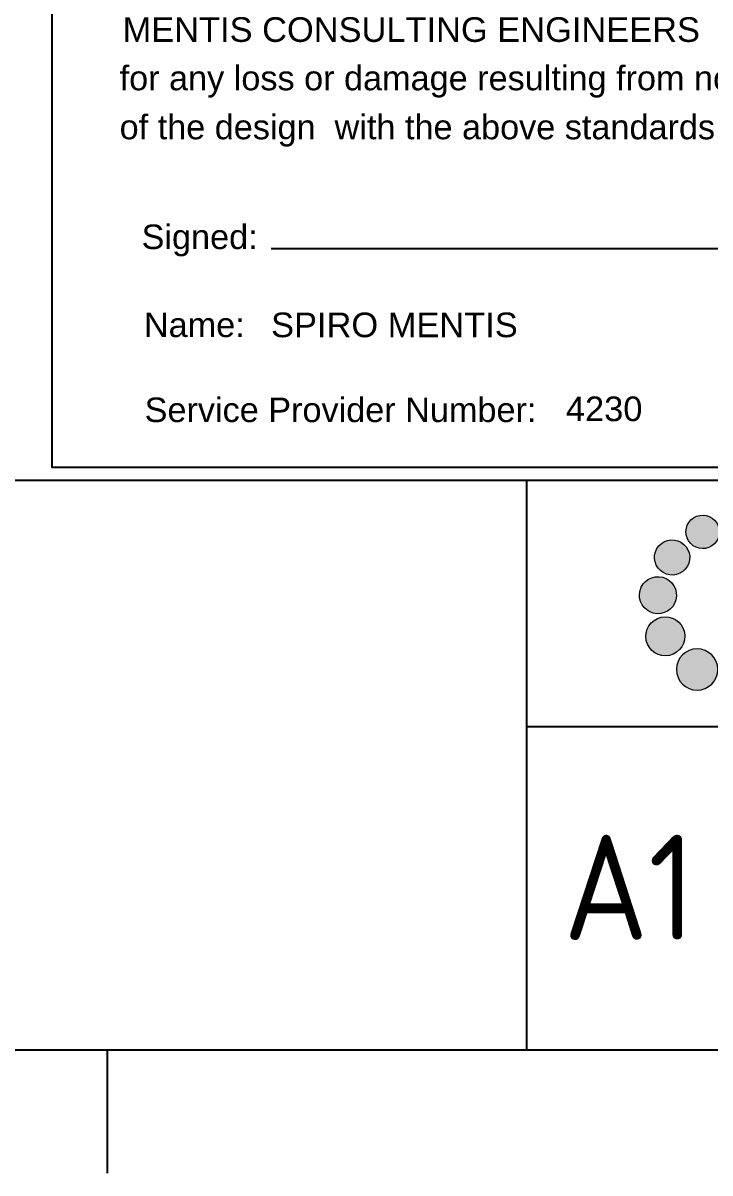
# Paper-space layout 'A1_DET_2' of a CAD drawing. Header units: metres. Extents: x -30 to 845, y -333 to 581.
# Drawn here: x 729 to 779.2, y -5.4 to 78.6 of the extents above; entities that cross this region are included whole.
import ezdxf
from ezdxf.enums import TextEntityAlignment as Align

# ---------------------------------------------------------------- set-up
doc = ezdxf.new("R2010")
doc.units = ezdxf.units.M
doc.layers.get('0').update_dxf_attribs({"color": 6})
doc.layers.add('Notes', color=7, linetype='Continuous')
doc.layers.add('SupportsUG_SP_EXT', color=7, linetype='Continuous')
doc.styles.add('iecISOCP', font='isocp.shx')
doc.styles.get("Standard").update_dxf_attribs({"font": 'arial.ttf'})

# ---------------------------------------------------------------- blocks, each defined once
blk = doc.blocks.new('NOTE_DESIGN-COMPLIANCE')
blk.add_line((15.997, 16.013), (98.335, 16.013))
blk.add_lwpolyline([(0, 113.304), (103.738, 113.304), (103.738, 0), (0, 0)], close=True)
at = {"color": 7, "lineweight": -3}
for s, p in [('Signed:', (6.537, 17.751)), ('Name:', (6.707, 11.319)), ('Service Provider Number:', (6.76, 5.107))]:
    blk.add_text(s, height=1.79, dxfattribs=at).set_placement(p, align=Align.TOP_LEFT)
at = {"color": 7, "lineweight": -3, "insert": (4.932, 32.936), "char_height": 1.79, "attachment_point": 1, "line_spacing_factor": 1.2}
blk.add_mtext('                                                                    indemnifies Endeavour Energy \\Pfor any loss or damage resulting from non-compliance \\Pof the design  with the above standards.', dxfattribs=at)
at = {"ltscale": 0.5}
for tag, p in [('COMPANYNAME', (5.147, 31.102)), ('NAME', (15.999, 9.52)), ('SPN', (37.539, 3.383)), ('DATE', (68.732, 3.592))]:
    blk.add_attdef(tag, p, '', height=1.8, dxfattribs=at)
blk = doc.blocks.new('EE_LOGO')
h = blk.add_hatch(color=7)
edge = h.paths.add_edge_path()
edge.add_spline(control_points=[(-21.117, 5.874), (-21.481, 6.442), (-22.24, 6.607), (-22.806, 6.242), (-23.374, 5.876), (-23.536, 5.12), (-23.174, 4.55), (-22.805, 3.983), (-22.05, 3.82), (-21.483, 4.186), (-20.915, 4.55), (-20.748, 5.308), (-21.117, 5.874)], knot_values=[0, 0, 0, 0, 1, 1, 1, 2, 2, 2, 3, 3, 3, 4, 4, 4, 4], degree=3, periodic=0)
h = blk.add_hatch(color=7)
edge = h.paths.add_edge_path()
edge.add_spline(control_points=[(-23.731, 4.455), (-24.343, 4.811), (-25.134, 4.605), (-25.491, 3.991), (-25.848, 3.376), (-25.641, 2.589), (-25.028, 2.232), (-24.414, 1.872), (-23.625, 2.081), (-23.267, 2.695), (-22.908, 3.308), (-23.116, 4.097), (-23.731, 4.455)], knot_values=[0, 0, 0, 0, 1, 1, 1, 2, 2, 2, 3, 3, 3, 4, 4, 4, 4], degree=3, periodic=0)
h = blk.add_hatch(color=7)
edge = h.paths.add_edge_path()
edge.add_spline(control_points=[(-25.337, 1.937), (-26.085, 1.98), (-26.723, 1.408), (-26.766, 0.662), (-26.811, -0.085), (-26.237, -0.724), (-25.489, -0.767), (-24.742, -0.811), (-24.104, -0.24), (-24.06, 0.508), (-24.019, 1.254), (-24.59, 1.895), (-25.337, 1.937)], knot_values=[0, 0, 0, 0, 1, 1, 1, 2, 2, 2, 3, 3, 3, 4, 4, 4, 4], degree=3, periodic=0)
h = blk.add_hatch(color=7)
edge = h.paths.add_edge_path()
edge.add_spline(control_points=[(-25.445, -1.112), (-26.167, -1.429), (-26.496, -2.272), (-26.178, -2.991), (-25.861, -3.711), (-25.019, -4.04), (-24.298, -3.721), (-23.578, -3.405), (-23.251, -2.563), (-23.566, -1.843), (-23.884, -1.121), (-24.725, -0.793), (-25.445, -1.112)], knot_values=[0, 0, 0, 0, 1, 1, 1, 2, 2, 2, 3, 3, 3, 4, 4, 4, 4], degree=3, periodic=0)
h = blk.add_hatch(color=7)
edge = h.paths.add_edge_path()
edge.add_spline(control_points=[(-24.065, -4.844), (-24.065, -4.01), (-23.389, -3.334), (-22.555, -3.334), (-21.72, -3.334), (-21.044, -4.01), (-21.044, -4.844), (-21.044, -5.678), (-21.721, -6.354), (-22.555, -6.354), (-23.389, -6.354), (-24.065, -5.678), (-24.065, -4.844)], knot_values=[0, 0, 0, 0, 1, 1, 1, 2, 2, 2, 3, 3, 3, 4, 4, 4, 4], degree=3, periodic=0)
at = {"color": 7, "lineweight": 0}
for points in [[(-21.117, 5.874), (-21.481, 6.442), (-22.24, 6.607), (-22.806, 6.242), (-23.374, 5.876), (-23.536, 5.12), (-23.174, 4.55), (-22.805, 3.983), (-22.05, 3.82), (-21.483, 4.186), (-20.915, 4.55), (-20.748, 5.308), (-21.117, 5.874)], [(-23.731, 4.455), (-24.343, 4.811), (-25.134, 4.605), (-25.491, 3.991), (-25.848, 3.376), (-25.641, 2.589), (-25.028, 2.232), (-24.414, 1.872), (-23.625, 2.081), (-23.267, 2.695), (-22.908, 3.308), (-23.116, 4.097), (-23.731, 4.455)], [(-25.337, 1.937), (-26.085, 1.98), (-26.723, 1.408), (-26.766, 0.662), (-26.811, -0.085), (-26.237, -0.724), (-25.489, -0.767), (-24.742, -0.811), (-24.104, -0.24), (-24.06, 0.508), (-24.019, 1.254), (-24.59, 1.895), (-25.337, 1.937)], [(-25.445, -1.112), (-26.167, -1.429), (-26.496, -2.272), (-26.178, -2.991), (-25.861, -3.711), (-25.019, -4.04), (-24.298, -3.721), (-23.578, -3.405), (-23.251, -2.563), (-23.566, -1.843), (-23.884, -1.121), (-24.725, -0.793), (-25.445, -1.112)], [(-24.065, -4.844), (-24.065, -4.01), (-23.389, -3.334), (-22.555, -3.334), (-21.72, -3.334), (-21.044, -4.01), (-21.044, -4.844), (-21.044, -5.678), (-21.721, -6.354), (-22.555, -6.354), (-23.389, -6.354), (-24.065, -5.678), (-24.065, -4.844)]]:
    blk.add_open_spline(points, degree=3, knots=[0, 0, 0, 0, 1, 1, 1, 2, 2, 2, 3, 3, 3, 4, 4, 4, 4], dxfattribs=at)
blk = doc.blocks.new('A1_FRAME_TITLE')
at = {"layer": 'Notes', "color": 3}
for p, q in [((774.882, 5.973), (774.882, 47.618)), ((774.882, 29.618), (844.882, 29.618))]:
    blk.add_line(p, q, dxfattribs=at)
at = {"layer": 'Notes', "linetype": 'Continuous'}
blk.add_line((744.228, 5.973), (744.228, -3.027), dxfattribs=at)
at = {"layer": 'Notes', "color": 3, "linetype": 'Continuous', "flags": 128}
for points in [[(123.797, 47.618), (844.882, 47.618)], [(-11.549, 5.973), (844.882, 5.973)]]:
    blk.add_lwpolyline(points, dxfattribs=at)
blk.add_blockref('EE_LOGO', (809.882, 38.618))
blk.add_attdef('DRAFT_NUM', (9.354, 23.294), '', height=2.5, rotation=90)
at = {"layer": 'Notes', "color": 1, "style": 'iecISOCP'}
blk.add_text('A1', height=7.68, dxfattribs=at).set_placement((782.393, 17.856), align=Align.MIDDLE_CENTER)
at = {"layer": 'Notes', "color": 7, "style": 'iecISOCP', "flags": 8}
blk.add_attdef('VERSION_NO', text='', height=2.5, rotation=90, dxfattribs=at).set_placement((302.037, 43.812), align=Align.MIDDLE_CENTER)
at = {"layer": 'Notes', "color": 7, "style": 'iecISOCP'}
for tag, p in [('CAP_NO', (513.188, 43.457)), ('IE_NUM', (513.05, 37.81)), ('REF_No_1', (335.241, 32.31)), ('REF_1', (362.523, 32.31)), ('HV_SWITCH', (513.463, 32.163)), ('GEN_WO', (441.708, 31.763)), ('REF_No_2', (335.241, 26.31)), ('REF_2', (362.523, 26.31)), ('OH_WO', (441.708, 25.812)), ('UBD_REF', (513.05, 25.828)), ('REF_No_3', (335.241, 20.31)), ('REF_3', (362.523, 20.31)), ('UG_WO', (441.708, 20.052)), ('GIS_MAP_No', (513.05, 20.043)), ('REF_No_4', (335.241, 14.31)), ('REF_4', (362.523, 14.31)), ('SUB_WO', (441.708, 13.812)), ('HV_OP_DIAG', (513.326, 14.199)), ('LGA', (512.945, 7.777))]:
    blk.add_attdef(tag, p, '', height=2.5, dxfattribs=at)
at = {"layer": 'Notes', "style": 'iecISOCP'}
for tag, p in [('T1', (684.374, 39.465)), ('T2', (684.374, 34.346)), ('T3', (684.374, 28.92)), ('T4', (684.374, 23.657)), ('T5', (684.374, 18.231)), ('T6', (684.374, 12.969))]:
    blk.add_attdef(tag, text='', height=3.5, dxfattribs=at).set_placement(p, align=Align.CENTER)
at = {"layer": 'Notes', "color": 7, "style": 'iecISOCP'}
for tag, p in [('scale', (567.756, 33.269)), ('DRAWN', (567.756, 24.931)), ('DATE', (567.756, 16.88)), ('DESIGN', (605.617, 9.155)), ('CHD', (567.756, 8.372))]:
    blk.add_attdef(tag, text='', height=2.5, dxfattribs=at).set_placement(p, align=Align.CENTER)
at = {"layer": 'Notes', "color": 4, "style": 'iecISOCP'}
blk.add_attdef('NUM', text='', height=7, dxfattribs=at).set_placement((812.882, 20.118), align=Align.MIDDLE_CENTER)
at = {"layer": 'Notes', "color": 1, "style": 'iecISOCP'}
blk.add_attdef('REV', text='', height=5, dxfattribs=at).set_placement((840.569, 17.095), align=Align.CENTER)
at = {"layer": 'Notes', "color": 7, "style": 'iecISOCP'}
for tag, p in [('NS', (811.227, 8.119)), ('SHTS', (825.927, 8.119))]:
    blk.add_attdef(tag, text='', height=2.5, dxfattribs=at).set_placement(p, align=Align.MIDDLE)
at = {"layer": 'Notes', "style": 'iecISOCP'}
blk.add_attdef('ExportID', (-11.467, 2.39), '', height=2.5, dxfattribs=at)
at = {"layer": 'Notes', "style": 'iecISOCP', "flags": 1}
for tag, p in [('ProjectType', (-6.374, -26.797)), ('ProjectNumber', (3.011, -26.818)), ('DrawingNumber', (14.965, -26.803)), ('ProjectDescription', (27.015, -26.825)), ('ExportDate', (39.735, -26.789)), ('ExportUserName', (48.606, -26.8)), ('DesignerCompanyName', (60.935, -26.793)), ('ExportAreaOfInterest', (76.551, -26.813)), ('GIS_SUCCESS', (91.448, -26.78)), ('CAD_SUCCESS', (101.24, -26.783)), ('DEPOTCODE', (111.557, -26.877)), ('ExportCategories', (119.534, -26.797)), ('Comments', (133.836, -26.883))]:
    blk.add_attdef(tag, p, '', height=1, dxfattribs=at)

psp = doc.layouts.new('A1_DET_2')

# ---------------------------------------------------------------- block references
at = {"layer": 'Notes'}
ref = psp.add_blockref('NOTE_DESIGN-COMPLIANCE', (731.12, 46.151), dxfattribs=at)
ref.add_attrib('COMPANYNAME', 'MENTIS CONSULTING ENGINEERS', (736.267, 77.253), dxfattribs={"layer": '0', "ltscale": 0.5, "height": 1.8})
ref.add_attrib('NAME', 'SPIRO MENTIS', (747.119, 55.671), dxfattribs={"layer": '0', "ltscale": 0.5, "height": 1.8})
ref.add_attrib('SPN', '4230', (768.659, 49.534), dxfattribs={"layer": '0', "ltscale": 0.5, "height": 1.8})
at = {"layer": 'SupportsUG_SP_EXT'}
psp.add_blockref('A1_FRAME_TITLE', (-9.082, -2.39), dxfattribs=at)

doc.saveas('drawing.dxf')
